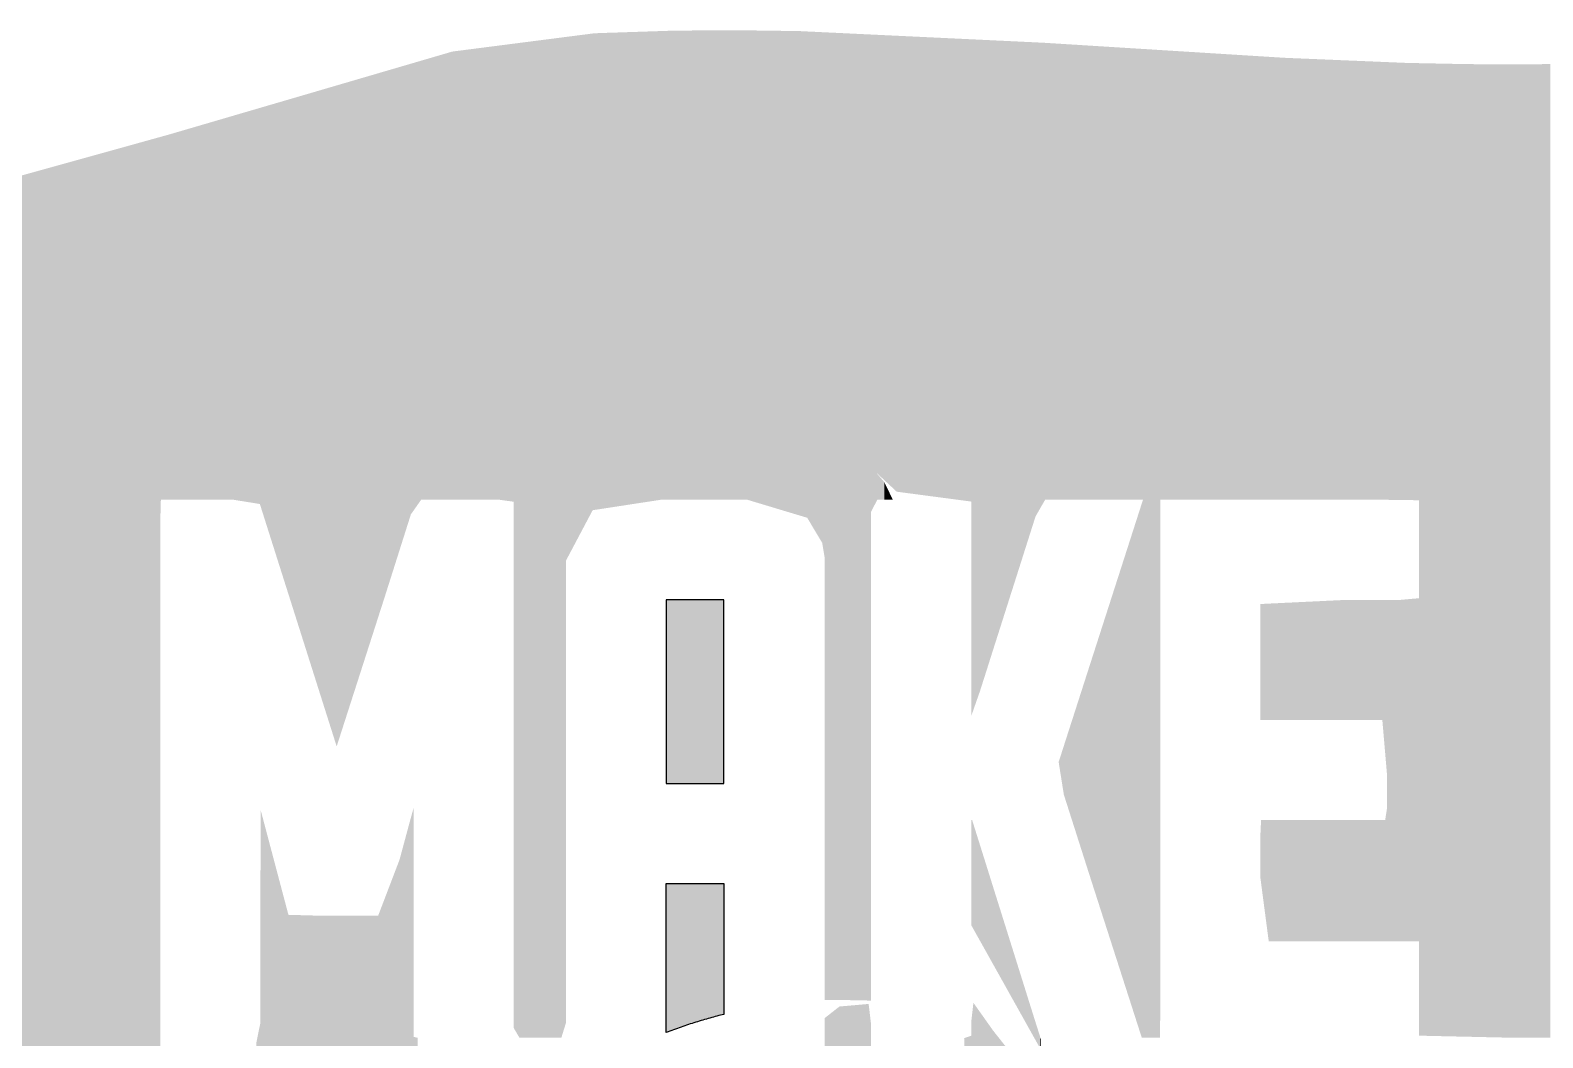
# Model space of a CAD drawing. Extents: x 158 to 430, y 344 to 468.
# Drawn here: x 226 to 293.8, y 402.1 to 447.3 of the extents above; entities that cross this region are included whole.
import ezdxf

# ---------------------------------------------------------------- set-up
doc = ezdxf.new("R2010")
doc.units = 0
doc.layers.add('LAYER_1', color=7, linetype='CONTINUOUS')

# ---------------------------------------------------------------- blocks, each defined once
blk = doc.blocks.new('*U2')
at = {"layer": 'LAYER_1', "color": 7}
for points in [[(249.82, 402.09), (249.441, 446.903), (249.82, 446.952)], [(249.851, 402.191), (249.82, 446.952), (249.851, 446.956)], [(249.82, 402.09), (249.82, 446.952), (249.851, 402.191)], [(250.03, 402.768), (249.851, 446.956), (250.03, 446.979)], [(249.851, 402.191), (249.851, 446.956), (250.03, 402.768)], [(250.903, 425.145), (250.03, 446.979), (250.903, 447.091)], [(250.03, 423.496), (250.03, 446.979), (250.903, 425.145)], [(251.111, 425.538), (250.903, 447.091), (251.111, 447.118)], [(250.903, 425.145), (250.903, 447.091), (251.111, 425.538)], [(251.223, 425.75), (251.111, 447.118), (251.223, 447.132)], [(251.111, 425.538), (251.111, 447.118), (251.223, 425.75)], [(251.239, 425.753), (251.223, 447.132), (251.239, 447.134)], [(251.223, 425.75), (251.223, 447.132), (251.239, 425.753)], [(251.383, 425.775), (251.239, 447.134), (251.383, 447.143)], [(251.239, 425.753), (251.239, 447.134), (251.383, 425.775)], [(251.484, 425.79), (251.383, 447.143), (251.484, 447.15)], [(251.383, 425.775), (251.383, 447.143), (251.484, 425.79)], [(252.326, 425.919), (251.484, 447.15), (252.326, 447.177)], [(251.484, 425.79), (251.484, 447.15), (252.326, 425.919)], [(252.503, 425.946), (252.326, 447.177), (252.503, 447.183)], [(252.326, 425.919), (252.326, 447.177), (252.503, 425.946)], [(252.601, 425.961), (252.503, 447.183), (252.601, 447.187)], [(252.503, 425.946), (252.503, 447.183), (252.601, 425.961)], [(252.838, 425.998), (252.601, 447.187), (252.838, 447.194)], [(252.601, 425.961), (252.601, 447.187), (252.838, 425.998)], [(253.413, 426.086), (252.838, 447.194), (253.413, 447.213)], [(252.838, 425.998), (252.838, 447.194), (253.413, 426.086)], [(253.496, 426.098), (253.413, 447.213), (253.496, 447.216)], [(253.413, 426.086), (253.413, 447.213), (253.496, 426.098)], [(254.29, 426.22), (253.496, 447.216), (254.29, 447.242)], [(253.496, 426.098), (253.496, 447.216), (254.29, 426.22)], [(254.409, 426.22), (254.29, 447.242), (254.409, 447.246)], [(254.29, 426.22), (254.29, 447.242), (254.409, 426.22)], [(254.614, 426.22), (254.409, 447.246), (254.614, 447.253)], [(254.409, 426.22), (254.409, 447.246), (254.614, 426.22)], [(255.89, 426.22), (254.614, 447.253), (255.89, 447.27)], [(254.614, 426.22), (254.614, 447.253), (255.89, 426.22)], [(256.303, 426.22), (255.89, 447.27), (256.303, 447.276)], [(255.89, 426.22), (255.89, 447.27), (256.303, 426.22)], [(256.34, 426.22), (256.303, 447.276), (256.34, 447.277)], [(256.303, 426.22), (256.303, 447.276), (256.34, 426.22)], [(256.43, 426.22), (256.34, 447.277), (256.43, 447.278)], [(256.34, 426.22), (256.34, 447.277), (256.43, 426.22)], [(256.43, 426.22), (256.43, 447.278), (256.453, 426.22)], [(256.453, 426.22), (256.43, 447.278), (256.453, 447.278)], [(256.453, 426.22), (256.453, 447.278), (256.766, 426.22)], [(256.766, 426.22), (256.453, 447.278), (256.766, 447.278)], [(256.766, 426.22), (256.766, 447.278), (257.11, 426.22)], [(257.11, 426.22), (256.766, 447.278), (257.11, 447.278)], [(257.732, 426.22), (257.11, 447.278), (257.732, 447.279)], [(257.11, 426.22), (257.11, 447.278), (257.732, 426.22)], [(257.732, 426.22), (257.732, 447.279), (258.158, 426.22)], [(258.158, 426.22), (257.732, 447.279), (258.158, 447.273)], [(258.158, 426.22), (258.158, 447.273), (260.48, 425.52)], [(260.48, 425.52), (258.158, 447.273), (260.48, 447.241)], [(260.48, 425.52), (260.48, 447.241), (260.714, 425.45)], [(260.714, 425.45), (260.48, 447.241), (260.714, 447.23)], [(260.714, 425.45), (260.714, 447.23), (260.844, 425.411)], [(260.844, 425.411), (260.714, 447.23), (260.844, 447.223)], [(260.844, 425.411), (260.844, 447.223), (261.173, 424.859)], [(261.173, 424.859), (260.844, 447.223), (261.173, 447.208)], [(261.173, 424.859), (261.173, 447.208), (261.399, 424.48)], [(261.399, 424.48), (261.173, 447.208), (261.399, 447.197)], [(261.399, 424.48), (261.399, 447.197), (261.514, 424.288)], [(261.514, 424.288), (261.399, 447.197), (261.514, 447.191)], [(261.514, 424.288), (261.514, 447.191), (261.628, 423.616)], [(261.628, 423.616), (261.514, 447.191), (261.628, 447.186)], [(261.628, 423.616), (261.628, 447.186), (261.63, 422.939)], [(261.63, 422.939), (261.628, 447.186), (261.63, 447.186)], [(261.63, 403.782), (261.63, 447.186), (261.82, 403.775)], [(261.82, 403.775), (261.63, 447.186), (261.82, 447.177)], [(261.82, 403.775), (261.82, 447.177), (262.287, 403.777)], [(262.287, 403.777), (261.82, 447.177), (262.287, 447.155)], [(262.287, 403.777), (262.287, 447.155), (262.555, 403.777)], [(262.555, 403.777), (262.287, 447.155), (262.555, 447.142)], [(262.555, 403.777), (262.555, 447.142), (262.584, 403.778)], [(262.584, 403.778), (262.555, 447.142), (262.584, 447.14)], [(262.584, 403.778), (262.584, 447.14), (263.598, 403.758)], [(263.598, 403.758), (262.584, 447.14), (263.598, 447.092)], [(263.598, 403.758), (263.598, 447.092), (263.71, 403.756)], [(263.71, 403.756), (263.598, 447.092), (263.71, 447.087)], [(263.71, 425.681), (263.71, 447.087), (263.927, 426.108)], [(263.927, 426.108), (263.71, 447.087), (263.927, 447.076)], [(263.927, 427.447), (263.927, 447.076), (263.983, 427.395)], [(263.983, 427.395), (263.927, 447.076), (263.983, 447.074)], [(263.983, 427.395), (263.983, 447.074), (264.299, 427.101)], [(264.299, 427.101), (263.983, 447.074), (264.299, 447.059)], [(264.299, 427.101), (264.299, 447.059), (264.665, 426.76)], [(264.665, 426.76), (264.299, 447.059), (264.665, 447.041)], [(264.665, 426.76), (264.665, 447.041), (264.683, 426.743)], [(264.683, 426.743), (264.665, 447.041), (264.683, 447.04)], [(264.683, 426.743), (264.683, 447.04), (264.721, 426.708)], [(264.721, 426.708), (264.683, 447.04), (264.721, 447.039)], [(264.721, 426.708), (264.721, 447.039), (264.857, 426.581)], [(264.857, 426.581), (264.721, 447.039), (264.857, 447.032)], [(264.857, 426.581), (264.857, 447.032), (265.322, 426.519)], [(265.322, 426.519), (264.857, 447.032), (265.322, 447.01)], [(265.322, 426.519), (265.322, 447.01), (265.827, 426.453)], [(265.827, 426.453), (265.322, 447.01), (265.827, 446.986)], [(265.827, 426.453), (265.827, 446.986), (266.146, 426.41)], [(266.146, 426.41), (265.827, 446.986), (266.146, 446.971)], [(266.146, 426.41), (266.146, 446.971), (266.876, 426.314)], [(266.876, 426.314), (266.146, 446.971), (266.876, 446.936)], [(266.876, 426.314), (266.876, 446.936), (267.338, 426.253)], [(267.338, 426.253), (266.876, 446.936), (267.338, 446.914)], [(244.684, 426.22), (244.591, 446.223), (244.684, 446.25)], [(244.741, 426.22), (244.684, 446.25), (244.741, 446.267)], [(244.684, 426.22), (244.684, 446.25), (244.741, 426.22)], [(244.82, 426.22), (244.741, 446.267), (244.82, 446.29)], [(244.741, 426.22), (244.741, 446.267), (244.82, 426.22)], [(244.862, 426.22), (244.82, 446.29), (244.862, 446.302)], [(244.82, 426.22), (244.82, 446.29), (244.862, 426.22)], [(244.93, 426.22), (244.862, 446.302), (244.93, 446.322)], [(244.862, 426.22), (244.862, 446.302), (244.93, 426.22)], [(245.006, 426.22), (244.93, 446.322), (245.006, 446.332)], [(244.93, 426.22), (244.93, 446.322), (245.006, 426.22)], [(247.04, 426.22), (245.006, 446.332), (247.04, 446.594)], [(245.006, 426.22), (245.006, 446.332), (247.04, 426.22)], [(247.318, 426.181), (247.04, 446.594), (247.318, 446.63)], [(247.04, 426.22), (247.04, 446.594), (247.318, 426.181)], [(247.68, 426.13), (247.318, 446.63), (247.68, 446.676)], [(247.318, 426.181), (247.318, 446.63), (247.68, 426.13)], [(247.773, 402.375), (247.68, 446.676), (247.773, 446.688)], [(247.68, 402.534), (247.68, 446.676), (247.773, 402.375)], [(247.92, 402.123), (247.773, 446.688), (247.92, 446.707)], [(247.773, 402.375), (247.773, 446.688), (247.92, 402.123)], [(247.939, 402.09), (247.92, 446.707), (247.939, 446.71)], [(247.92, 402.123), (247.92, 446.707), (247.939, 402.09)], [(248.703, 402.09), (247.939, 446.71), (248.703, 446.808)], [(247.939, 402.09), (247.939, 446.71), (248.703, 402.09)], [(249.441, 402.09), (248.703, 446.808), (249.441, 446.903)], [(248.703, 402.09), (248.703, 446.808), (249.441, 402.09)], [(249.441, 402.09), (249.441, 446.903), (249.82, 402.09)], [(267.338, 426.253), (267.338, 446.914), (267.496, 426.232)], [(267.496, 426.232), (267.338, 446.914), (267.496, 446.906)], [(267.496, 426.232), (267.496, 446.906), (267.881, 426.181)], [(267.881, 426.181), (267.496, 446.906), (267.881, 446.888)], [(267.881, 426.181), (267.881, 446.888), (268.2, 426.138)], [(268.2, 426.138), (267.881, 446.888), (268.2, 446.873)], [(268.2, 416.522), (268.2, 446.873), (268.201, 416.524)], [(268.201, 416.524), (268.2, 446.873), (268.201, 446.873)], [(268.201, 416.524), (268.201, 446.873), (268.214, 416.561)], [(268.214, 416.561), (268.201, 446.873), (268.214, 446.872)], [(268.214, 416.561), (268.214, 446.872), (268.224, 416.591)], [(268.224, 416.591), (268.214, 446.872), (268.224, 446.871)], [(268.224, 416.591), (268.224, 446.871), (268.24, 416.635)], [(268.24, 416.635), (268.224, 446.871), (268.24, 446.871)], [(268.24, 416.635), (268.24, 446.871), (268.27, 416.722)], [(268.27, 416.722), (268.24, 446.871), (268.27, 446.869)], [(268.27, 416.722), (268.27, 446.869), (268.295, 416.793)], [(268.295, 416.793), (268.27, 446.869), (268.295, 446.868)], [(268.295, 416.793), (268.295, 446.868), (268.484, 417.334)], [(268.484, 417.334), (268.295, 446.868), (268.484, 446.859)], [(268.484, 417.334), (268.484, 446.859), (268.588, 417.629)], [(268.588, 417.629), (268.484, 446.859), (268.588, 446.854)], [(268.588, 417.629), (268.588, 446.854), (269.014, 418.968)], [(269.014, 418.968), (268.588, 446.854), (269.014, 446.834)], [(269.014, 418.968), (269.014, 446.834), (269.095, 419.225)], [(269.095, 419.225), (269.014, 446.834), (269.095, 446.83)], [(269.095, 419.225), (269.095, 446.83), (269.175, 419.477)], [(269.175, 419.477), (269.095, 446.83), (269.175, 446.826)], [(269.175, 419.477), (269.175, 446.826), (269.806, 421.458)], [(269.806, 421.458), (269.175, 446.826), (269.806, 446.796)], [(269.806, 421.458), (269.806, 446.796), (269.807, 421.462)], [(269.807, 421.462), (269.806, 446.796), (269.807, 446.796)], [(269.807, 421.462), (269.807, 446.796), (270.005, 422.087)], [(270.005, 422.087), (269.807, 446.796), (270.005, 446.787)], [(270.005, 422.087), (270.005, 446.787), (270.046, 422.213)], [(270.046, 422.213), (270.005, 446.787), (270.046, 446.785)], [(270.046, 422.213), (270.046, 446.785), (270.328, 423.101)], [(270.328, 423.101), (270.046, 446.785), (270.328, 446.771)], [(270.328, 423.101), (270.328, 446.771), (270.637, 424.073)], [(270.637, 424.073), (270.328, 446.771), (270.637, 446.756)], [(270.637, 424.073), (270.637, 446.756), (270.651, 424.118)], [(270.651, 424.118), (270.637, 446.756), (270.651, 446.756)], [(270.651, 424.118), (270.651, 446.756), (271.031, 425.312)], [(271.031, 425.312), (270.651, 446.756), (271.031, 446.738)], [(271.031, 425.312), (271.031, 446.738), (271.082, 425.471)], [(271.082, 425.471), (271.031, 446.738), (271.082, 446.735)], [(271.082, 425.471), (271.082, 446.735), (271.083, 425.473)], [(271.083, 425.473), (271.082, 446.735), (271.083, 446.735)], [(271.083, 425.473), (271.083, 446.735), (271.295, 425.842)], [(271.295, 425.842), (271.083, 446.735), (271.295, 446.725)], [(271.295, 425.842), (271.295, 446.725), (271.328, 425.9)], [(271.328, 425.9), (271.295, 446.725), (271.328, 446.723)], [(271.328, 425.9), (271.328, 446.723), (271.355, 425.947)], [(271.355, 425.947), (271.328, 446.723), (271.355, 446.722)], [(271.355, 425.947), (271.355, 446.722), (271.392, 426.012)], [(271.392, 426.012), (271.355, 446.722), (271.392, 446.72)], [(271.392, 426.012), (271.392, 446.72), (271.447, 426.107)], [(271.447, 426.107), (271.392, 446.72), (271.447, 446.718)], [(271.447, 426.107), (271.447, 446.718), (271.507, 426.211)], [(271.507, 426.211), (271.447, 446.718), (271.507, 446.714)], [(271.507, 426.211), (271.507, 446.714), (271.512, 426.22)], [(271.512, 426.22), (271.507, 446.714), (271.512, 446.714)], [(271.512, 426.22), (271.512, 446.714), (271.996, 426.22)], [(271.996, 426.22), (271.512, 446.714), (271.996, 446.683)], [(271.996, 426.22), (271.996, 446.683), (272.111, 426.22)], [(272.111, 426.22), (271.996, 446.683), (272.111, 446.676)], [(272.111, 426.22), (272.111, 446.676), (272.118, 426.22)], [(272.118, 426.22), (272.111, 446.676), (272.118, 446.676)], [(272.118, 426.22), (272.118, 446.676), (272.351, 426.22)], [(272.351, 426.22), (272.118, 446.676), (272.351, 446.661)], [(272.351, 426.22), (272.351, 446.661), (272.424, 426.22)], [(272.424, 426.22), (272.351, 446.661), (272.424, 446.657)], [(272.424, 426.22), (272.424, 446.657), (272.911, 426.22)], [(272.911, 426.22), (272.424, 446.657), (272.911, 446.626)], [(272.911, 426.22), (272.911, 446.626), (272.953, 426.22)], [(272.953, 426.22), (272.911, 446.626), (272.953, 446.624)], [(272.953, 426.22), (272.953, 446.624), (273.149, 426.22)], [(273.149, 426.22), (272.953, 446.624), (273.149, 446.611)], [(273.149, 426.22), (273.149, 446.611), (273.257, 426.22)], [(273.257, 426.22), (273.149, 446.611), (273.257, 446.605)], [(273.257, 426.22), (273.257, 446.605), (273.663, 426.22)], [(273.663, 426.22), (273.257, 446.605), (273.663, 446.579)], [(273.663, 426.22), (273.663, 446.579), (273.672, 426.22)], [(273.672, 426.22), (273.663, 446.579), (273.672, 446.579)], [(273.672, 426.22), (273.672, 446.579), (273.835, 426.22)], [(273.835, 426.22), (273.672, 446.579), (273.835, 446.568)], [(273.835, 426.22), (273.835, 446.568), (274.834, 426.22)], [(274.834, 426.22), (273.835, 446.568), (274.834, 446.506)], [(274.834, 426.22), (274.834, 446.506), (275.04, 426.22)], [(275.04, 426.22), (274.834, 446.506), (275.04, 446.493)], [(275.04, 426.22), (275.04, 446.493), (275.149, 426.22)], [(275.149, 426.22), (275.04, 446.493), (275.149, 446.486)], [(275.149, 426.22), (275.149, 446.486), (275.202, 426.22)], [(275.202, 426.22), (275.149, 446.486), (275.202, 446.483)], [(275.202, 426.22), (275.202, 446.483), (275.329, 426.219)], [(275.329, 426.219), (275.202, 446.483), (275.329, 446.475)], [(275.329, 426.219), (275.329, 446.475), (275.78, 426.216)], [(275.78, 426.216), (275.329, 446.475), (275.78, 446.447)], [(275.78, 426.216), (275.78, 446.447), (275.846, 426.216)], [(275.846, 426.216), (275.78, 446.447), (275.846, 446.443)], [(275.846, 426.216), (275.846, 446.443), (275.899, 426.216)], [(275.899, 426.216), (275.846, 446.443), (275.899, 446.439)], [(275.899, 402.09), (275.899, 446.439), (276.072, 402.09)], [(276.072, 402.09), (275.899, 446.439), (276.072, 446.429)], [(276.072, 402.09), (276.072, 446.429), (276.198, 402.09)], [(276.198, 402.09), (276.072, 446.429), (276.198, 446.421)], [(276.198, 402.09), (276.198, 446.421), (276.409, 402.09)], [(276.409, 402.09), (276.198, 446.421), (276.409, 446.408)], [(276.409, 402.09), (276.409, 446.408), (276.667, 402.09)], [(276.667, 402.09), (276.409, 446.408), (276.667, 446.391)], [(276.667, 402.09), (276.667, 446.391), (276.67, 403.013)], [(276.67, 403.013), (276.667, 446.391), (276.67, 446.391)], [(276.67, 424.881), (276.67, 446.391), (276.671, 426.22)], [(276.671, 426.22), (276.67, 446.391), (276.671, 446.391)], [(276.671, 426.22), (276.671, 446.391), (276.891, 426.22)], [(276.891, 426.22), (276.671, 446.391), (276.891, 446.377)], [(276.891, 426.22), (276.891, 446.377), (277.379, 426.22)], [(277.379, 426.22), (276.891, 446.377), (277.379, 446.347)], [(277.379, 426.22), (277.379, 446.347), (277.51, 426.22)], [(277.51, 426.22), (277.379, 446.347), (277.51, 446.339)], [(277.51, 426.22), (277.51, 446.339), (277.562, 426.22)], [(277.562, 426.22), (277.51, 446.339), (277.562, 446.335)], [(277.562, 426.22), (277.562, 446.335), (277.995, 426.22)], [(277.995, 426.22), (277.562, 446.335), (277.995, 446.308)], [(277.995, 426.22), (277.995, 446.308), (278.175, 426.22)], [(278.175, 426.22), (277.995, 446.308), (278.175, 446.297)], [(278.175, 426.22), (278.175, 446.297), (278.184, 426.22)], [(278.184, 426.22), (278.175, 446.297), (278.184, 446.297)], [(278.184, 426.22), (278.184, 446.297), (278.549, 426.22)], [(278.549, 426.22), (278.184, 446.297), (278.549, 446.274)], [(278.549, 426.22), (278.549, 446.274), (279.369, 426.22)], [(279.369, 426.22), (278.549, 446.274), (279.369, 446.222)], [(242.566, 423.965), (241.868, 445.425), (242.566, 445.629)], [(242.888, 424.982), (242.566, 445.629), (242.888, 445.724)], [(242.566, 423.965), (242.566, 445.629), (242.888, 424.982)], [(242.992, 425.31), (242.888, 445.724), (242.992, 445.754)], [(242.888, 424.982), (242.888, 445.724), (242.992, 425.31)], [(243.071, 425.562), (242.992, 445.754), (243.071, 445.778)], [(242.992, 425.31), (242.992, 445.754), (243.071, 425.562)], [(243.19, 425.731), (243.071, 445.778), (243.19, 445.812)], [(243.071, 425.562), (243.071, 445.778), (243.19, 425.731)], [(243.316, 425.911), (243.19, 445.812), (243.316, 445.849)], [(243.19, 425.731), (243.19, 445.812), (243.316, 425.911)], [(243.376, 425.996), (243.316, 445.849), (243.376, 445.867)], [(243.316, 425.911), (243.316, 445.849), (243.376, 425.996)], [(243.395, 426.024), (243.376, 445.867), (243.395, 445.873)], [(243.376, 425.996), (243.376, 445.867), (243.395, 426.024)], [(243.532, 426.22), (243.395, 445.873), (243.532, 445.913)], [(243.395, 426.024), (243.395, 445.873), (243.532, 426.22)], [(243.728, 426.22), (243.532, 445.913), (243.728, 445.97)], [(243.532, 426.22), (243.532, 445.913), (243.728, 426.22)], [(244.253, 426.22), (243.728, 445.97), (244.253, 446.124)], [(243.728, 426.22), (243.728, 445.97), (244.253, 426.22)], [(244.345, 426.22), (244.253, 446.124), (244.345, 446.151)], [(244.253, 426.22), (244.253, 446.124), (244.345, 426.22)], [(244.368, 426.22), (244.345, 446.151), (244.368, 446.157)], [(244.345, 426.22), (244.345, 446.151), (244.368, 426.22)], [(244.591, 426.22), (244.368, 446.157), (244.591, 446.223)], [(244.368, 426.22), (244.368, 446.157), (244.591, 426.22)], [(244.591, 426.22), (244.591, 446.223), (244.684, 426.22)], [(279.369, 426.22), (279.369, 446.222), (279.548, 426.22)], [(279.548, 426.22), (279.369, 446.222), (279.548, 446.211)], [(279.548, 426.22), (279.548, 446.211), (279.935, 426.22)], [(279.935, 426.22), (279.548, 446.211), (279.935, 446.187)], [(279.935, 426.22), (279.935, 446.187), (280.079, 426.22)], [(280.079, 426.22), (279.935, 446.187), (280.079, 446.178)], [(280.079, 426.22), (280.079, 446.178), (280.222, 426.22)], [(280.222, 426.22), (280.079, 446.178), (280.222, 446.169)], [(280.222, 426.22), (280.222, 446.169), (280.574, 426.22)], [(280.574, 426.22), (280.222, 446.169), (280.574, 446.147)], [(280.574, 426.22), (280.574, 446.147), (280.695, 426.22)], [(280.695, 426.22), (280.574, 446.147), (280.695, 446.14)], [(280.695, 426.22), (280.695, 446.14), (281.16, 426.22)], [(281.16, 426.22), (280.695, 446.14), (281.16, 446.11)], [(281.16, 426.22), (281.16, 446.11), (281.194, 426.22)], [(281.194, 426.22), (281.16, 446.11), (281.194, 446.108)], [(281.194, 426.22), (281.194, 446.108), (281.295, 426.22)], [(281.295, 426.22), (281.194, 446.108), (281.295, 446.102)], [(281.295, 426.22), (281.295, 446.102), (281.537, 426.22)], [(281.537, 426.22), (281.295, 446.102), (281.537, 446.087)], [(281.537, 426.22), (281.537, 446.087), (281.595, 426.22)], [(281.595, 426.22), (281.537, 446.087), (281.595, 446.083)], [(281.595, 426.22), (281.595, 446.083), (281.967, 426.22)], [(281.967, 426.22), (281.595, 446.083), (281.967, 446.06)], [(281.967, 426.22), (281.967, 446.06), (282.108, 426.22)], [(282.108, 426.22), (281.967, 446.06), (282.108, 446.051)], [(282.108, 426.22), (282.108, 446.051), (282.257, 426.22)], [(282.257, 426.22), (282.108, 446.051), (282.257, 446.042)], [(282.257, 426.22), (282.257, 446.042), (282.306, 426.22)], [(282.306, 426.22), (282.257, 446.042), (282.306, 446.04)], [(282.306, 426.22), (282.306, 446.04), (282.78, 426.22)], [(282.78, 426.22), (282.306, 446.04), (282.78, 446.02)], [(282.78, 426.22), (282.78, 446.02), (282.802, 426.22)], [(282.802, 426.22), (282.78, 446.02), (282.802, 446.019)], [(282.802, 426.22), (282.802, 446.019), (282.821, 426.22)], [(282.821, 426.22), (282.802, 446.019), (282.821, 446.018)], [(282.821, 426.22), (282.821, 446.018), (283.397, 426.22)], [(283.397, 426.22), (282.821, 446.018), (283.397, 445.994)], [(283.397, 426.22), (283.397, 445.994), (283.621, 426.22)], [(283.621, 426.22), (283.397, 445.994), (283.621, 445.985)], [(283.621, 426.22), (283.621, 445.985), (283.905, 426.22)], [(283.905, 426.22), (283.621, 445.985), (283.905, 445.973)], [(283.905, 426.22), (283.905, 445.973), (284.142, 426.22)], [(284.142, 426.22), (283.905, 445.973), (284.142, 445.963)], [(284.142, 426.22), (284.142, 445.963), (285.041, 426.22)], [(285.041, 426.22), (284.142, 445.963), (285.041, 445.925)], [(285.041, 426.22), (285.041, 445.925), (285.353, 426.22)], [(285.353, 426.22), (285.041, 445.925), (285.353, 445.912)], [(285.353, 426.22), (285.353, 445.912), (285.563, 426.22)], [(285.563, 426.22), (285.353, 445.912), (285.563, 445.904)], [(285.563, 426.22), (285.563, 445.904), (285.606, 426.22)], [(285.606, 426.22), (285.563, 445.904), (285.606, 445.902)], [(285.606, 426.22), (285.606, 445.902), (286.283, 426.22)], [(286.283, 426.22), (285.606, 445.902), (286.283, 445.874)], [(286.283, 426.22), (286.283, 445.874), (286.316, 426.22)], [(286.316, 426.22), (286.283, 445.874), (286.316, 445.872)], [(286.316, 426.22), (286.316, 445.872), (286.383, 426.22)], [(286.383, 426.22), (286.316, 445.872), (286.383, 445.869)], [(286.383, 426.22), (286.383, 445.869), (286.63, 426.22)], [(286.63, 426.22), (286.383, 445.869), (286.63, 445.859)], [(286.63, 426.22), (286.63, 445.859), (286.634, 426.22)], [(286.634, 426.22), (286.63, 445.859), (286.634, 445.859)], [(286.634, 426.22), (286.634, 445.859), (286.758, 426.218)], [(286.758, 426.218), (286.634, 445.859), (286.758, 445.854)], [(286.758, 426.218), (286.758, 445.854), (286.84, 426.217)], [(286.84, 426.217), (286.758, 445.854), (286.84, 445.85)], [(286.84, 426.217), (286.84, 445.85), (287.42, 426.209)], [(287.42, 426.209), (286.84, 445.85), (287.42, 445.826)], [(287.42, 426.209), (287.42, 445.826), (287.454, 426.209)], [(287.454, 426.209), (287.42, 445.826), (287.454, 445.825)], [(287.454, 426.209), (287.454, 445.825), (287.724, 426.205)], [(287.724, 426.205), (287.454, 445.825), (287.724, 445.813)], [(287.724, 426.205), (287.724, 445.813), (288.237, 426.198)], [(288.237, 426.198), (287.724, 445.813), (288.237, 445.803)], [(288.237, 426.198), (288.237, 445.803), (288.27, 426.198)], [(288.27, 426.198), (288.237, 445.803), (288.27, 445.802)], [(288.27, 402.182), (288.27, 445.802), (288.338, 402.181)], [(288.338, 402.181), (288.27, 445.802), (288.338, 445.801)], [(288.338, 402.181), (288.338, 445.801), (288.765, 402.171)], [(288.765, 402.171), (288.338, 445.801), (288.765, 445.792)], [(288.765, 402.171), (288.765, 445.792), (290.426, 402.134)], [(290.426, 402.134), (288.765, 445.792), (290.426, 445.759)], [(290.426, 402.134), (290.426, 445.759), (290.457, 402.134)], [(290.457, 402.134), (290.426, 445.759), (290.457, 445.758)], [(290.457, 402.134), (290.457, 445.758), (290.757, 402.127)], [(290.757, 402.127), (290.457, 445.758), (290.757, 445.757)], [(290.757, 402.127), (290.757, 445.757), (291.82, 402.103)], [(291.82, 402.103), (290.757, 445.757), (291.82, 445.75)], [(291.82, 402.103), (291.82, 445.75), (292.112, 402.097)], [(292.112, 402.097), (291.82, 445.75), (292.112, 445.75)], [(292.409, 402.09), (292.112, 445.75), (292.409, 445.751)], [(292.112, 402.097), (292.112, 445.75), (292.409, 402.09)], [(292.951, 402.09), (292.409, 445.751), (292.951, 445.752)], [(292.409, 402.09), (292.409, 445.751), (292.951, 402.09)], [(293.477, 402.09), (292.951, 445.752), (293.477, 445.753)], [(292.951, 402.09), (292.951, 445.752), (293.477, 402.09)], [(294.171, 402.09), (293.477, 445.753), (294.171, 445.762)], [(293.477, 402.09), (293.477, 445.753), (294.171, 402.09)], [(240.847, 418.586), (239.745, 444.803), (240.847, 445.126)], [(241.296, 419.983), (240.847, 445.126), (241.296, 445.257)], [(240.847, 418.586), (240.847, 445.126), (241.296, 419.983)], [(241.32, 420.058), (241.296, 445.257), (241.32, 445.264)], [(241.296, 419.983), (241.296, 445.257), (241.32, 420.058)], [(241.608, 420.953), (241.32, 445.264), (241.608, 445.349)], [(241.32, 420.058), (241.32, 445.264), (241.608, 420.953)], [(241.633, 421.033), (241.608, 445.349), (241.633, 445.356)], [(241.608, 420.953), (241.608, 445.349), (241.633, 421.033)], [(241.696, 421.229), (241.633, 445.356), (241.696, 445.375)], [(241.633, 421.033), (241.633, 445.356), (241.696, 421.229)], [(241.868, 421.763), (241.696, 445.375), (241.868, 445.425)], [(241.696, 421.229), (241.696, 445.375), (241.868, 421.763)], [(241.868, 421.763), (241.868, 445.425), (242.566, 423.965)], [(238.736, 418.343), (237.582, 444.169), (238.736, 444.507)], [(239.146, 417.048), (238.736, 444.507), (239.146, 444.628)], [(238.736, 418.343), (238.736, 444.507), (239.146, 417.048)], [(239.745, 415.158), (239.146, 444.628), (239.745, 444.803)], [(239.146, 417.048), (239.146, 444.628), (239.745, 415.158)], [(239.745, 415.158), (239.745, 444.803), (240.847, 418.586)], [(236.147, 426.054), (235.248, 443.486), (236.147, 443.749)], [(236.3, 426.029), (236.147, 443.749), (236.3, 443.794)], [(236.147, 426.054), (236.147, 443.749), (236.3, 426.029)], [(236.32, 425.967), (236.3, 443.794), (236.32, 443.8)], [(236.3, 426.029), (236.3, 443.794), (236.32, 425.967)], [(236.337, 425.914), (236.32, 443.8), (236.337, 443.805)], [(236.32, 425.967), (236.32, 443.8), (236.337, 425.914)], [(237.182, 423.246), (236.337, 443.805), (237.182, 444.052)], [(236.337, 425.914), (236.337, 443.805), (237.182, 423.246)], [(237.448, 422.408), (237.182, 444.052), (237.448, 444.13)], [(237.182, 423.246), (237.182, 444.052), (237.448, 422.408)], [(237.582, 421.986), (237.448, 444.13), (237.582, 444.169)], [(237.448, 422.408), (237.448, 444.13), (237.582, 421.986)], [(237.582, 421.986), (237.582, 444.169), (238.736, 418.343)], [(233.635, 426.22), (232.593, 442.708), (233.635, 443.013)], [(235.113, 426.22), (233.635, 443.013), (235.113, 443.446)], [(233.635, 426.22), (233.635, 443.013), (235.113, 426.22)], [(235.248, 426.198), (235.113, 443.446), (235.248, 443.486)], [(235.113, 426.22), (235.113, 443.446), (235.248, 426.198)], [(235.248, 426.198), (235.248, 443.486), (236.147, 426.054)], [(231.84, 384.333), (230.552, 442.135), (231.84, 442.493)], [(231.862, 426.22), (231.84, 442.493), (231.862, 442.499)], [(231.84, 425.412), (231.84, 442.493), (231.862, 426.22)], [(232.189, 426.22), (231.862, 442.499), (232.189, 442.59)], [(231.862, 426.22), (231.862, 442.499), (232.189, 426.22)], [(232.225, 426.22), (232.189, 442.59), (232.225, 442.6)], [(232.189, 426.22), (232.189, 442.59), (232.225, 426.22)], [(232.593, 426.22), (232.225, 442.6), (232.593, 442.708)], [(232.225, 426.22), (232.225, 442.6), (232.593, 426.22)], [(232.593, 426.22), (232.593, 442.708), (233.635, 426.22)], [(228.66, 382.539), (227.393, 441.257), (228.66, 441.609)], [(230.552, 383.988), (228.66, 441.609), (230.552, 442.135)], [(228.66, 382.539), (228.66, 441.609), (230.552, 383.988)], [(230.552, 383.988), (230.552, 442.135), (231.84, 384.333)], [(227.393, 381.126), (224.21, 440.373), (227.393, 441.257)], [(227.393, 381.126), (227.393, 441.257), (228.66, 382.539)], [(224.21, 377.158), (224.21, 440.373), (227.393, 381.126)], [(263.927, 426.108), (263.927, 427.447), (263.983, 426.22)], [(263.983, 426.22), (263.927, 427.447), (263.983, 427.382)], [(263.983, 426.22), (263.983, 427.382), (264.299, 426.22)], [(264.299, 426.22), (263.983, 427.382), (264.299, 427.014)], [(264.299, 426.22), (264.299, 427.014), (264.665, 426.22)], [(264.665, 426.22), (264.299, 427.014), (264.665, 426.258)], [(264.665, 426.22), (264.665, 426.258), (264.683, 426.22)], [(275.846, 402.09), (275.78, 425.847), (275.846, 426.053)], [(275.899, 402.09), (275.846, 426.053), (275.899, 426.216)], [(275.846, 402.09), (275.846, 426.053), (275.899, 402.09)], [(275.78, 402.296), (275.329, 424.443), (275.78, 425.847)], [(275.78, 402.296), (275.78, 425.847), (275.846, 402.09)], [(275.149, 404.259), (275.04, 423.545), (275.149, 423.884)], [(275.202, 404.095), (275.149, 423.884), (275.202, 424.048)], [(275.149, 404.259), (275.149, 423.884), (275.202, 404.095)], [(275.329, 403.7), (275.202, 424.048), (275.329, 424.443)], [(275.202, 404.095), (275.202, 424.048), (275.329, 403.7)], [(275.329, 403.7), (275.329, 424.443), (275.78, 402.296)], [(275.04, 404.598), (274.834, 422.904), (275.04, 423.545)], [(275.04, 404.598), (275.04, 423.545), (275.149, 404.259)], [(274.834, 405.239), (273.835, 419.798), (274.834, 422.904)], [(274.834, 405.239), (274.834, 422.904), (275.04, 404.598)], [(281.194, 416.34), (281.16, 421.543), (281.194, 421.544)], [(281.16, 416.34), (281.16, 421.543), (281.194, 416.34)], [(281.295, 416.34), (281.194, 421.544), (281.295, 421.549)], [(281.194, 416.34), (281.194, 421.544), (281.295, 416.34)], [(281.537, 416.34), (281.295, 421.549), (281.537, 421.561)], [(281.295, 416.34), (281.295, 421.549), (281.537, 416.34)], [(281.595, 416.34), (281.537, 421.561), (281.595, 421.564)], [(281.537, 416.34), (281.537, 421.561), (281.595, 416.34)], [(281.967, 416.34), (281.595, 421.564), (281.967, 421.582)], [(281.595, 416.34), (281.595, 421.564), (281.967, 416.34)], [(282.108, 416.34), (281.967, 421.582), (282.108, 421.588)], [(281.967, 416.34), (281.967, 421.582), (282.108, 416.34)], [(282.257, 416.34), (282.108, 421.588), (282.257, 421.596)], [(282.108, 416.34), (282.108, 421.588), (282.257, 416.34)], [(282.306, 416.34), (282.257, 421.596), (282.306, 421.598)], [(282.257, 416.34), (282.257, 421.596), (282.306, 416.34)], [(282.78, 416.34), (282.306, 421.598), (282.78, 421.621)], [(282.306, 416.34), (282.306, 421.598), (282.78, 416.34)], [(282.802, 416.34), (282.78, 421.621), (282.802, 421.622)], [(282.78, 416.34), (282.78, 421.621), (282.802, 416.34)], [(282.821, 416.34), (282.802, 421.622), (282.821, 421.623)], [(282.802, 416.34), (282.802, 421.622), (282.821, 416.34)], [(283.397, 416.34), (282.821, 421.623), (283.397, 421.651)], [(282.821, 416.34), (282.821, 421.623), (283.397, 416.34)], [(283.621, 416.34), (283.397, 421.651), (283.621, 421.661)], [(283.397, 416.34), (283.397, 421.651), (283.621, 416.34)], [(283.905, 416.34), (283.621, 421.661), (283.905, 421.675)], [(283.621, 416.34), (283.621, 421.661), (283.905, 416.34)], [(284.142, 416.34), (283.905, 421.675), (284.142, 421.687)], [(283.905, 416.34), (283.905, 421.675), (284.142, 416.34)], [(285.041, 416.34), (284.142, 421.687), (285.041, 421.73)], [(284.142, 416.34), (284.142, 421.687), (285.041, 416.34)], [(285.041, 416.34), (285.041, 421.73), (285.353, 416.34)], [(285.353, 416.34), (285.041, 421.73), (285.353, 421.73)], [(285.353, 416.34), (285.353, 421.73), (285.563, 416.34)], [(285.563, 416.34), (285.353, 421.73), (285.563, 421.73)], [(285.563, 416.34), (285.563, 421.73), (285.606, 416.34)], [(285.606, 416.34), (285.563, 421.73), (285.606, 421.73)], [(285.606, 416.34), (285.606, 421.73), (286.283, 416.34)], [(286.283, 416.34), (285.606, 421.73), (286.283, 421.73)], [(286.283, 416.34), (286.283, 421.73), (286.316, 416.34)], [(286.316, 416.34), (286.283, 421.73), (286.316, 421.73)], [(286.316, 416.34), (286.316, 421.73), (286.383, 416.34)], [(286.383, 416.34), (286.316, 421.73), (286.383, 421.73)], [(286.383, 416.34), (286.383, 421.73), (286.63, 416.34)], [(286.63, 416.34), (286.383, 421.73), (286.63, 421.73)], [(286.63, 416.34), (286.63, 421.73), (286.634, 416.304)], [(286.634, 416.304), (286.63, 421.73), (286.634, 421.73)], [(286.634, 416.304), (286.634, 421.73), (286.758, 414.86)], [(286.758, 414.86), (286.634, 421.73), (286.758, 421.73)], [(286.758, 414.86), (286.758, 421.73), (286.84, 413.899)], [(286.84, 413.899), (286.758, 421.73), (286.84, 421.73)], [(286.84, 406.417), (286.84, 421.73), (287.42, 406.414)], [(287.42, 406.414), (286.84, 421.73), (287.42, 421.73)], [(287.42, 406.414), (287.42, 421.73), (287.454, 406.414)], [(287.454, 406.414), (287.42, 421.73), (287.454, 421.73)], [(287.724, 406.412), (287.454, 421.73), (287.724, 421.754)], [(287.454, 406.414), (287.454, 421.73), (287.724, 406.412)], [(288.237, 406.409), (287.724, 421.754), (288.237, 421.799)], [(287.724, 406.412), (287.724, 421.754), (288.237, 406.409)], [(288.27, 406.409), (288.237, 421.799), (288.27, 421.802)], [(288.237, 406.409), (288.237, 421.799), (288.27, 406.409)], [(273.663, 408.878), (273.257, 418.001), (273.663, 419.264)], [(273.672, 408.853), (273.663, 419.264), (273.672, 419.289)], [(273.663, 408.878), (273.663, 419.264), (273.672, 408.853)], [(273.835, 408.345), (273.672, 419.289), (273.835, 419.798)], [(273.672, 408.853), (273.672, 419.289), (273.835, 408.345)], [(273.835, 408.345), (273.835, 419.798), (274.834, 405.239)], [(273.257, 410.15), (273.149, 417.665), (273.257, 418.001)], [(273.257, 410.15), (273.257, 418.001), (273.663, 408.878)], [(273.149, 410.489), (272.953, 417.055), (273.149, 417.665)], [(273.149, 410.489), (273.149, 417.665), (273.257, 410.15)], [(272.911, 411.236), (272.424, 415.41), (272.911, 416.924)], [(272.953, 411.103), (272.911, 416.924), (272.953, 417.055)], [(272.911, 411.236), (272.911, 416.924), (272.953, 411.103)], [(272.953, 411.103), (272.953, 417.055), (273.149, 410.489)], [(272.351, 412.99), (272.118, 414.456), (272.351, 415.182)], [(272.424, 412.761), (272.351, 415.182), (272.424, 415.41)], [(272.351, 412.99), (272.351, 415.182), (272.424, 412.761)], [(272.424, 412.761), (272.424, 415.41), (272.911, 411.236)], [(243.19, 391.925), (243.071, 411.951), (243.19, 412.379)], [(286.84, 406.417), (286.758, 411.85), (286.84, 412.378)], [(236.337, 385.542), (236.32, 406.33), (236.337, 412.305)], [(236.337, 385.542), (236.337, 412.305), (237.182, 385.769)], [(237.182, 385.769), (236.337, 412.305), (237.182, 409.111)], [(242.992, 391.574), (242.888, 411.277), (242.992, 411.663)], [(243.071, 391.716), (242.992, 411.663), (243.071, 411.951)], [(242.992, 391.574), (242.992, 411.663), (243.071, 391.716)], [(243.071, 391.716), (243.071, 411.951), (243.19, 391.925)], [(268.201, 407.135), (268.2, 410.525), (268.201, 411.85)], [(268.201, 407.135), (268.201, 411.85), (268.214, 407.112)], [(268.214, 407.112), (268.201, 411.85), (268.214, 411.85)], [(268.214, 407.112), (268.214, 411.85), (268.224, 407.092)], [(268.224, 407.092), (268.214, 411.85), (268.224, 411.85)], [(268.224, 407.092), (268.224, 411.85), (268.24, 407.065)], [(268.24, 407.065), (268.224, 411.85), (268.24, 411.85)], [(268.24, 407.065), (268.24, 411.85), (268.27, 407.011)], [(268.27, 407.011), (268.24, 411.85), (268.27, 411.754)], [(268.27, 407.011), (268.27, 411.754), (268.295, 406.966)], [(268.295, 406.966), (268.27, 411.754), (268.295, 411.673)], [(268.295, 406.966), (268.295, 411.673), (268.484, 406.627)], [(268.484, 406.627), (268.295, 411.673), (268.484, 411.07)], [(281.194, 409.034), (281.16, 411.1), (281.194, 411.85)], [(281.194, 409.034), (281.194, 411.85), (281.295, 408.26)], [(281.295, 408.26), (281.194, 411.85), (281.295, 411.85)], [(281.295, 408.26), (281.295, 411.85), (281.537, 406.42)], [(281.537, 406.42), (281.295, 411.85), (281.537, 411.85)], [(281.537, 406.42), (281.537, 411.85), (281.595, 406.42)], [(281.595, 406.42), (281.537, 411.85), (281.595, 411.85)], [(281.595, 406.42), (281.595, 411.85), (281.967, 406.42)], [(281.967, 406.42), (281.595, 411.85), (281.967, 411.85)], [(281.967, 406.42), (281.967, 411.85), (282.108, 406.42)], [(282.108, 406.42), (281.967, 411.85), (282.108, 411.85)], [(282.108, 406.42), (282.108, 411.85), (282.257, 406.42)], [(282.257, 406.42), (282.108, 411.85), (282.257, 411.85)], [(282.257, 406.42), (282.257, 411.85), (282.306, 406.42)], [(282.306, 406.42), (282.257, 411.85), (282.306, 411.85)], [(282.306, 406.42), (282.306, 411.85), (282.78, 406.42)], [(282.78, 406.42), (282.306, 411.85), (282.78, 411.85)], [(282.78, 406.42), (282.78, 411.85), (282.802, 406.42)], [(282.802, 406.42), (282.78, 411.85), (282.802, 411.85)], [(282.802, 406.42), (282.802, 411.85), (282.821, 406.42)], [(282.821, 406.42), (282.802, 411.85), (282.821, 411.85)], [(282.821, 406.42), (282.821, 411.85), (283.397, 406.42)], [(283.397, 406.42), (282.821, 411.85), (283.397, 411.85)], [(283.397, 406.42), (283.397, 411.85), (283.621, 406.42)], [(283.621, 406.42), (283.397, 411.85), (283.621, 411.85)], [(283.621, 406.42), (283.621, 411.85), (283.905, 406.42)], [(283.905, 406.42), (283.621, 411.85), (283.905, 411.85)], [(283.905, 406.42), (283.905, 411.85), (284.142, 406.42)], [(284.142, 406.42), (283.905, 411.85), (284.142, 411.85)], [(284.142, 406.42), (284.142, 411.85), (285.041, 406.42)], [(285.041, 406.42), (284.142, 411.85), (285.041, 411.85)], [(285.041, 406.42), (285.041, 411.85), (285.353, 406.42)], [(285.353, 406.42), (285.041, 411.85), (285.353, 411.85)], [(285.353, 406.42), (285.353, 411.85), (285.563, 406.42)], [(285.563, 406.42), (285.353, 411.85), (285.563, 411.85)], [(285.563, 406.42), (285.563, 411.85), (285.606, 406.42)], [(285.606, 406.42), (285.563, 411.85), (285.606, 411.85)], [(285.606, 406.42), (285.606, 411.85), (286.283, 406.42)], [(286.283, 406.42), (285.606, 411.85), (286.283, 411.85)], [(286.283, 406.42), (286.283, 411.85), (286.316, 406.42)], [(286.316, 406.42), (286.283, 411.85), (286.316, 411.85)], [(286.316, 406.42), (286.316, 411.85), (286.383, 406.42)], [(286.383, 406.42), (286.316, 411.85), (286.383, 411.85)], [(286.383, 406.42), (286.383, 411.85), (286.63, 406.418)], [(286.63, 406.418), (286.383, 411.85), (286.63, 411.85)], [(286.63, 406.418), (286.63, 411.85), (286.634, 406.418)], [(286.634, 406.418), (286.63, 411.85), (286.634, 411.85)], [(286.634, 406.418), (286.634, 411.85), (286.758, 406.418)], [(286.758, 406.418), (286.634, 411.85), (286.758, 411.85)], [(286.758, 406.418), (286.758, 411.85), (286.84, 406.417)], [(242.888, 391.39), (242.566, 410.08), (242.888, 411.277)], [(242.888, 391.39), (242.888, 411.277), (242.992, 391.574)], [(268.484, 406.627), (268.484, 411.07), (268.588, 406.442)], [(268.588, 406.442), (268.484, 411.07), (268.588, 410.74)], [(281.16, 409.291), (281.16, 411.1), (281.194, 409.034)], [(268.2, 407.136), (268.2, 410.525), (268.201, 407.135)], [(268.588, 406.442), (268.588, 410.74), (269.014, 405.681)], [(269.014, 405.681), (268.588, 410.74), (269.014, 409.381)], [(242.566, 390.82), (241.868, 408.252), (242.566, 410.08)], [(242.566, 390.82), (242.566, 410.08), (242.888, 391.39)], [(237.182, 385.769), (237.182, 409.111), (237.448, 385.84)], [(237.448, 385.84), (237.182, 409.111), (237.448, 408.108)], [(269.014, 405.681), (269.014, 409.381), (269.095, 405.534)], [(269.095, 405.534), (269.014, 409.381), (269.095, 409.12)], [(269.095, 405.534), (269.095, 409.12), (269.175, 405.391)], [(269.175, 405.391), (269.095, 409.12), (269.175, 408.864)], [(269.175, 405.391), (269.175, 408.864), (269.806, 404.264)], [(269.806, 404.264), (269.175, 408.864), (269.806, 406.854)], [(237.448, 385.84), (237.448, 408.108), (237.582, 385.876)], [(237.582, 385.876), (237.448, 408.108), (237.582, 407.602)], [(237.582, 385.876), (237.582, 407.602), (238.736, 386.187)], [(238.736, 386.187), (237.582, 407.602), (238.736, 407.57)], [(241.633, 389.169), (241.608, 407.57), (241.633, 407.637)], [(241.696, 389.28), (241.633, 407.637), (241.696, 407.802)], [(241.633, 389.169), (241.633, 407.637), (241.696, 389.28)], [(241.868, 389.584), (241.696, 407.802), (241.868, 408.252)], [(241.696, 389.28), (241.696, 407.802), (241.868, 389.584)], [(241.868, 389.584), (241.868, 408.252), (242.566, 390.82)], [(238.736, 386.187), (238.736, 407.57), (239.146, 386.297)], [(239.146, 386.297), (238.736, 407.57), (239.146, 407.57)], [(239.146, 386.297), (239.146, 407.57), (239.745, 386.927)], [(239.745, 386.927), (239.146, 407.57), (239.745, 407.57)], [(239.745, 386.927), (239.745, 407.57), (240.847, 388.087)], [(240.847, 388.087), (239.745, 407.57), (240.847, 407.57)], [(240.847, 388.087), (240.847, 407.57), (241.296, 388.312)], [(241.296, 388.312), (240.847, 407.57), (241.296, 407.57)], [(241.296, 388.571), (241.296, 407.57), (241.32, 388.614)], [(241.32, 388.614), (241.296, 407.57), (241.32, 407.57)], [(241.32, 388.614), (241.32, 407.57), (241.608, 389.123)], [(241.608, 389.123), (241.32, 407.57), (241.608, 407.57)], [(241.608, 389.123), (241.608, 407.57), (241.633, 389.169)], [(236.32, 385.537), (236.32, 406.33), (236.337, 385.542)], [(269.806, 404.264), (269.806, 406.854), (269.807, 404.261)], [(269.807, 404.261), (269.806, 406.854), (269.807, 406.85)], [(269.807, 404.261), (269.807, 406.85), (270.005, 403.906)], [(270.005, 403.906), (269.807, 406.85), (270.005, 406.216)], [(270.005, 403.906), (270.005, 406.216), (270.046, 403.834)], [(270.046, 403.834), (270.005, 406.216), (270.046, 406.087)], [(270.046, 403.834), (270.046, 406.087), (270.328, 403.329)], [(270.328, 403.329), (270.046, 406.087), (270.328, 405.186)], [(270.328, 403.329), (270.328, 405.186), (270.637, 402.776)], [(270.637, 402.776), (270.328, 405.186), (270.637, 404.2)], [(263.598, 350.466), (262.584, 403.515), (263.598, 403.605)], [(263.598, 350.466), (263.598, 403.605), (263.71, 350.383)], [(263.71, 350.383), (263.598, 403.605), (263.71, 402.659)], [(268.295, 375.466), (268.27, 403.433), (268.295, 403.657)], [(268.295, 375.466), (268.295, 403.657), (268.484, 375.812)], [(268.484, 375.812), (268.295, 403.657), (268.484, 403.39)], [(270.637, 402.776), (270.637, 404.2), (270.651, 402.75)], [(270.651, 402.75), (270.637, 404.2), (270.651, 404.154)], [(270.651, 402.75), (270.651, 404.154), (271.031, 402.071)], [(271.031, 402.071), (270.651, 404.154), (271.031, 402.942)], [(261.82, 351.653), (261.63, 402.973), (261.82, 403.122)], [(261.63, 351.758), (261.63, 402.973), (261.82, 351.653)], [(262.287, 351.394), (261.82, 403.122), (262.287, 403.489)], [(261.82, 351.653), (261.82, 403.122), (262.287, 351.394)], [(262.555, 351.246), (262.287, 403.489), (262.555, 403.513)], [(262.287, 351.394), (262.287, 403.489), (262.555, 351.246)], [(262.584, 351.224), (262.555, 403.513), (262.584, 403.515)], [(262.555, 351.246), (262.555, 403.513), (262.584, 351.224)], [(262.584, 351.224), (262.584, 403.515), (263.598, 350.466)], [(268.214, 375.328), (268.201, 402.815), (268.214, 402.93)], [(268.224, 375.346), (268.214, 402.93), (268.224, 403.026)], [(268.214, 375.328), (268.214, 402.93), (268.224, 375.346)], [(268.24, 375.371), (268.224, 403.026), (268.24, 403.164)], [(268.224, 375.346), (268.224, 403.026), (268.24, 375.371)], [(268.27, 375.421), (268.24, 403.164), (268.27, 403.433)], [(268.24, 375.371), (268.24, 403.164), (268.27, 375.421)], [(268.27, 375.421), (268.27, 403.433), (268.295, 375.466)], [(268.484, 375.812), (268.484, 403.39), (268.588, 376.028)], [(268.588, 376.028), (268.484, 403.39), (268.588, 403.244)], [(268.588, 376.028), (268.588, 403.244), (269.014, 376.92)], [(269.014, 376.92), (268.588, 403.244), (269.014, 402.643)], [(271.031, 402.071), (271.031, 402.942), (271.082, 401.981)], [(271.082, 401.981), (271.031, 402.942), (271.082, 402.781)], [(236.3, 385.532), (236.147, 401.89), (236.3, 402.638)], [(236.32, 385.537), (236.3, 402.638), (236.32, 402.733)], [(236.3, 385.532), (236.3, 402.638), (236.32, 385.537)], [(268.2, 375.306), (267.881, 402.071), (268.2, 402.178)], [(268.201, 375.307), (268.2, 402.809), (268.201, 402.815)], [(268.2, 375.306), (268.2, 402.809), (268.201, 375.307)], [(268.201, 375.307), (268.201, 402.815), (268.214, 375.328)], [(269.014, 376.92), (269.014, 402.643), (269.095, 377.091)], [(269.095, 377.091), (269.014, 402.643), (269.095, 402.528)], [(269.095, 377.091), (269.095, 402.528), (269.175, 377.327)], [(269.175, 377.327), (269.095, 402.528), (269.175, 402.415)], [(269.175, 377.327), (269.175, 402.415), (269.806, 379.181)], [(269.806, 379.181), (269.175, 402.415), (269.806, 401.618)], [(271.082, 401.981), (271.082, 402.781), (271.083, 401.979)], [(271.083, 401.979), (271.082, 402.781), (271.083, 402.778)], [(271.083, 401.979), (271.083, 402.778), (271.295, 401.6)], [(271.295, 401.6), (271.083, 402.778), (271.295, 402.109)], [(243.19, 391.925), (243.19, 402.128), (243.316, 392.148)], [(243.316, 392.148), (243.19, 402.128), (243.316, 402.1)], [(243.316, 392.148), (243.316, 402.1), (243.376, 392.254)], [(243.376, 392.254), (243.316, 402.1), (243.376, 402.086)], [(271.295, 401.6), (271.295, 402.109), (271.328, 401.54)], [(271.328, 401.54), (271.295, 402.109), (271.328, 402.011)]]:
    blk.add_solid(points, dxfattribs=at)
blk = doc.blocks.new('*U5')
at = {"layer": 'LAYER_1', "color": 7}
for points in [[(254.518, 413.498), (254.518, 421.728), (255.165, 413.498)], [(255.165, 413.498), (254.518, 421.728), (255.165, 421.728)], [(255.165, 413.498), (255.165, 421.728), (255.812, 413.498)], [(255.812, 413.498), (255.165, 421.728), (255.812, 421.728)], [(255.812, 413.498), (255.812, 421.728), (256.46, 413.498)], [(256.46, 413.498), (255.812, 421.728), (256.46, 421.728)], [(256.46, 413.498), (256.46, 421.728), (257.107, 413.498)], [(257.107, 413.498), (256.46, 421.728), (257.107, 421.728)]]:
    blk.add_solid(points, dxfattribs=at)
blk = doc.blocks.new('*U6')
at = {"layer": 'LAYER_1', "color": 7}
for points in [[(254.518, 402.318), (254.518, 409.008), (254.545, 402.328)], [(254.545, 402.328), (254.518, 409.008), (254.545, 409.008)], [(254.545, 402.328), (254.545, 409.008), (254.619, 402.355)], [(254.619, 402.355), (254.545, 409.008), (254.619, 409.008)], [(254.619, 402.355), (254.619, 409.008), (254.841, 402.437)], [(254.841, 402.437), (254.619, 409.008), (254.841, 409.008)], [(254.841, 402.437), (254.841, 409.008), (255.064, 402.52)], [(255.064, 402.52), (254.841, 409.008), (255.064, 409.008)], [(255.064, 402.52), (255.064, 409.008), (255.137, 402.547)], [(255.137, 402.547), (255.064, 409.008), (255.137, 409.008)], [(255.137, 402.547), (255.137, 409.008), (255.165, 402.557)], [(255.165, 402.557), (255.137, 409.008), (255.165, 409.008)], [(255.165, 402.557), (255.165, 409.008), (255.187, 402.565)], [(255.187, 402.565), (255.165, 409.008), (255.187, 409.008)], [(255.187, 402.565), (255.187, 409.008), (255.193, 402.567)], [(255.193, 402.567), (255.187, 409.008), (255.193, 409.008)], [(255.193, 402.567), (255.193, 409.008), (255.266, 402.592)], [(255.266, 402.592), (255.193, 409.008), (255.266, 409.008)], [(255.266, 402.592), (255.266, 409.008), (255.489, 402.666)], [(255.489, 402.666), (255.266, 409.008), (255.489, 409.008)], [(255.489, 402.666), (255.489, 409.008), (255.711, 402.74)], [(255.711, 402.74), (255.489, 409.008), (255.711, 409.008)], [(255.711, 402.74), (255.711, 409.008), (255.785, 402.765)], [(255.785, 402.765), (255.711, 409.008), (255.785, 409.008)], [(255.785, 402.765), (255.785, 409.008), (255.812, 402.774)], [(255.812, 402.774), (255.785, 409.008), (255.812, 409.008)], [(255.812, 402.774), (255.812, 409.008), (255.84, 402.783)], [(255.84, 402.783), (255.812, 409.008), (255.84, 409.008)], [(255.84, 402.783), (255.84, 409.008), (255.842, 402.784)], [(255.842, 402.784), (255.84, 409.008), (255.842, 409.008)], [(255.842, 402.784), (255.842, 409.008), (255.914, 402.805)], [(255.914, 402.805), (255.842, 409.008), (255.914, 409.008)], [(255.914, 402.805), (255.914, 409.008), (256.136, 402.871)], [(256.136, 402.871), (255.914, 409.008), (256.136, 409.008)], [(256.136, 402.871), (256.136, 409.008), (256.359, 402.937)], [(256.359, 402.937), (256.136, 409.008), (256.359, 409.008)], [(256.359, 402.937), (256.359, 409.008), (256.432, 402.959)], [(256.432, 402.959), (256.359, 409.008), (256.432, 409.008)], [(256.432, 402.959), (256.432, 409.008), (256.46, 402.967)], [(256.46, 402.967), (256.432, 409.008), (256.46, 409.008)], [(256.46, 402.967), (256.46, 409.008), (256.483, 402.974)], [(256.483, 402.974), (256.46, 409.008), (256.483, 409.008)], [(256.483, 402.974), (256.483, 409.008), (256.488, 402.975)], [(256.488, 402.975), (256.483, 409.008), (256.488, 409.008)], [(256.488, 402.975), (256.488, 409.008), (256.561, 402.995)], [(256.561, 402.995), (256.488, 409.008), (256.561, 409.008)], [(256.561, 402.995), (256.561, 409.008), (256.784, 403.053)], [(256.784, 403.053), (256.561, 409.008), (256.784, 409.008)], [(256.784, 403.053), (256.784, 409.008), (257.006, 403.111)], [(257.006, 403.111), (256.784, 409.008), (257.006, 409.008)], [(257.006, 403.111), (257.006, 409.008), (257.08, 403.13)], [(257.08, 403.13), (257.006, 409.008), (257.08, 409.008)], [(257.08, 403.13), (257.08, 409.008), (257.107, 403.138)], [(257.107, 403.138), (257.08, 409.008), (257.107, 409.008)]]:
    blk.add_solid(points, dxfattribs=at)
blk = doc.blocks.new('BLOCK_2')
at = {"layer": 'LAYER_1'}
blk.add_lwpolyline([(257.107, 421.728), (256.46, 421.728), (255.812, 421.728), (255.165, 421.728), (254.518, 421.728), (254.518, 419.67), (254.518, 417.613), (254.518, 415.555), (254.518, 413.498), (255.165, 413.498), (255.812, 413.498), (256.46, 413.498), (257.107, 413.498), (257.107, 415.555), (257.107, 417.613), (257.107, 419.67), (257.107, 421.728)], dxfattribs=at)
blk.add_open_spline([(254.518, 402.318), (254.743, 402.405), (254.966, 402.488), (255.187, 402.565), (255.407, 402.643), (255.626, 402.716), (255.842, 402.784), (256.059, 402.852), (256.272, 402.915), (256.483, 402.974), (256.694, 403.033), (256.902, 403.088), (257.107, 403.138), (257.107, 403.138), (257.107, 404.605), (257.107, 404.605), (257.107, 404.605), (257.107, 406.073), (257.107, 406.073), (257.107, 406.073), (257.107, 407.54), (257.107, 407.54), (257.107, 407.54), (257.107, 409.008), (257.107, 409.008), (257.107, 409.008), (256.46, 409.008), (256.46, 409.008), (256.46, 409.008), (255.812, 409.008), (255.812, 409.008), (255.812, 409.008), (255.165, 409.008), (255.165, 409.008), (255.165, 409.008), (254.518, 409.008), (254.518, 409.008), (254.518, 409.008), (254.518, 407.335), (254.518, 407.335), (254.518, 407.335), (254.518, 405.663), (254.518, 405.663), (254.518, 405.663), (254.518, 403.99), (254.518, 403.99), (254.518, 403.99), (254.518, 402.318), (254.518, 402.318)], degree=3, knots=[0, 0, 0, 0, 1, 1, 1, 2, 2, 2, 3, 3, 3, 4, 4, 4, 5, 5, 5, 6, 6, 6, 7, 7, 7, 8, 8, 8, 9, 9, 9, 10, 10, 10, 11, 11, 11, 12, 12, 12, 13, 13, 13, 14, 14, 14, 15, 15, 15, 16, 16, 16, 16], dxfattribs=at)
at = {"layer": 'LAYER_1', "color": 7}
for name in ['*U2', '*U5', '*U6']:
    blk.add_blockref(name, (0, 0), dxfattribs=at)

msp = doc.modelspace()

# ---------------------------------------------------------------- block references
at = {"layer": 'LAYER_1'}
msp.add_blockref('BLOCK_2', (0, 0), dxfattribs=at)

doc.saveas('drawing.dxf')
